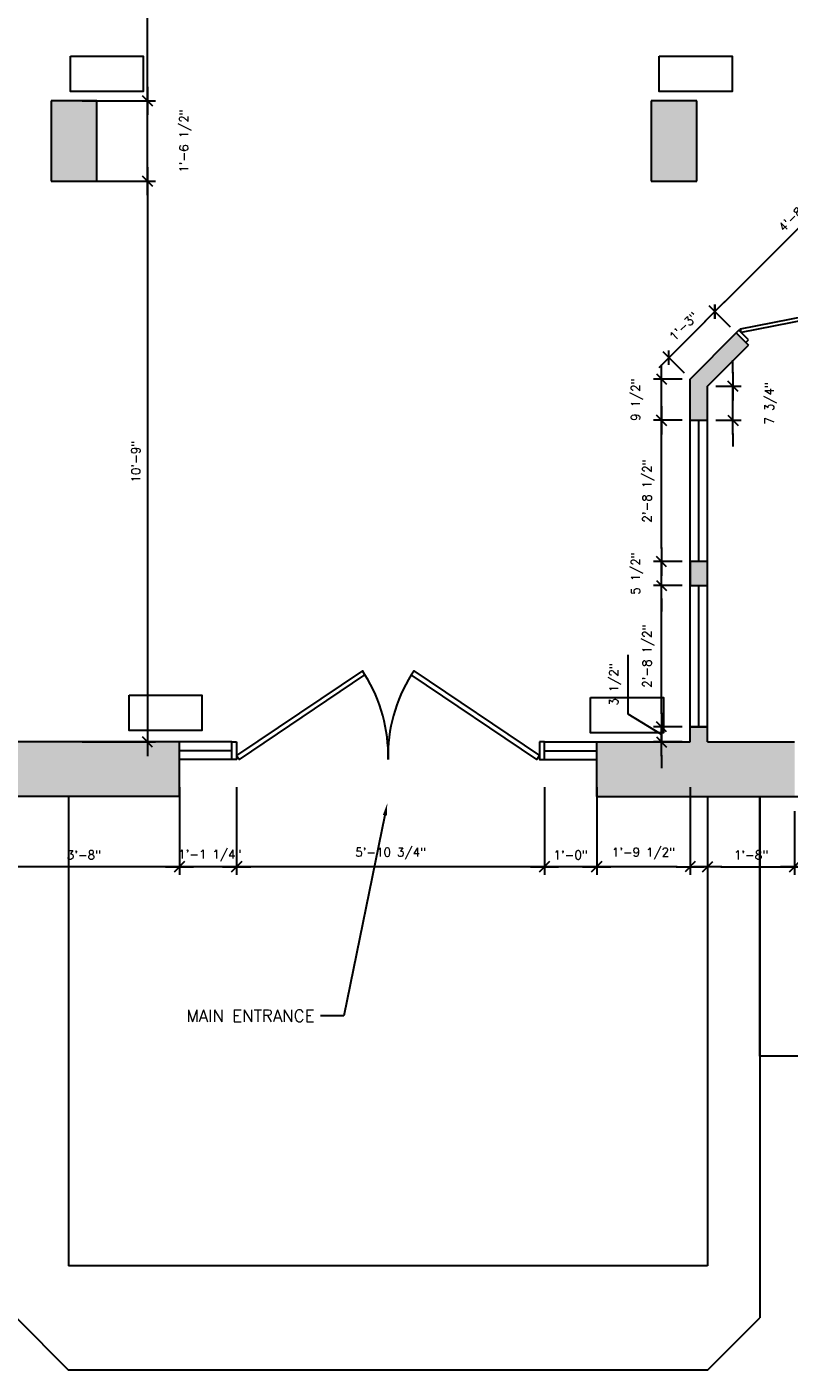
# Model space of a CAD drawing. Header units: inches. Extents: x 524271 to 530463, y 153870 to 154448.
# Drawn here: x 527256.9 to 527432.3, y 153869.5 to 154178.5 of the extents above; entities that cross this region are included whole.
import ezdxf
from ezdxf import colors
from ezdxf.entities.mleader import LeaderData, LeaderLine
from ezdxf.math import Vec2, Vec3

# ---------------------------------------------------------------- set-up
doc = ezdxf.new("R2010")
doc.units = ezdxf.units.IN
doc.header["$LTSCALE"] = 0.019685
doc.header["$MEASUREMENT"] = 0
doc.layers.get('Defpoints').update_dxf_attribs({"color": 140})
for name, color, linetype in [('A-WALL', 4, 'Continuous'), ('A-WINDOW', 1, 'Continuous'), ('SM-COM-PLUMBING', 2, 'Continuous'), ('SM-FF-HATCH', 8, 'Continuous'), ('YP-DOOR', 1, 'Continuous')]:
    doc.layers.add(name, color=color, linetype=linetype)
doc.styles.add('SM-LEADER-00', font='romans.shx')
doc.styles.add('SMI-24', font='romans.shx', dxfattribs={"height": 2})
doc.dimstyles.new('SMI-24', dxfattribs={"dimscale": 24, "dimtxt": 2, "dimasz": 0.125, "dimexe": 0.078125, "dimexo": 0.078125, "dimgap": 0.0625, "dimtad": 1, "dimdec": 3, "dimrnd": 0.25, "dimzin": 3, "dimdsep": 46, "dimlunit": 4, "dimtxsty": 'SMI-24', "dimblk": 'SMI-thick', "dimcen": 0.09375, "dimclrd": 1, "dimclre": 1, "dimclrt": 2, "dimadec": 0, "dimazin": 0, "dimtfac": 0.09375, "dimtdec": 3, "dimtmove": 2, "dimatfit": 3, "dimfxl": 0.078125, "dimfrac": 2, "dimtolj": 1, "dimtzin": 3, "dimarcsym": 0})

# ---------------------------------------------------------------- blocks, each defined once
blk = doc.blocks.new('SMI-thick')
at = {"color": 0, "linetype": 'Continuous'}
blk.add_line((-1.08, 0), (1.08, 0), dxfattribs=at)
at = {"color": 4, "linetype": 'Continuous'}
blk.add_line((0.39, 0.39), (-0.39, -0.39), dxfattribs=at)
blk = doc.blocks.new('*D10')
at = {"layer": 'Defpoints', "color": 0, "transparency": 16777216}
for p in [(527388, 154005.54), (527409.5, 154005.54), (527388, 153985.33)]:
    blk.add_point(p, dxfattribs=at)
at = {"layer": 'SM-COM-PLUMBING', "color": 1, "lineweight": -2, "transparency": 16777216}
for p, q in [((527388, 154003.66), (527388, 153983.45)), ((527409.5, 154003.66), (527409.5, 153983.45)), ((527406.5, 153985.33), (527391, 153985.33))]:
    blk.add_line(p, q, dxfattribs=at)
at = {"layer": 'SM-COM-PLUMBING', "color": 1, "lineweight": -2, "transparency": 16777216, "xscale": 3, "yscale": 3, "zscale": 3, "rotation": 180}
blk.add_blockref('SMI-thick', (527388, 153985.33), dxfattribs=at)
at = {"layer": 'SM-COM-PLUMBING', "color": 1, "lineweight": -2, "transparency": 16777216, "xscale": 3, "yscale": 3, "zscale": 3}
blk.add_blockref('SMI-thick', (527409.5, 153985.33), dxfattribs=at)
at = {"layer": 'SM-COM-PLUMBING', "color": 2, "transparency": 16777216, "insert": (527398.75, 153988.35), "char_height": 2, "attachment_point": 5, "style": 'SMI-24'}
blk.add_mtext('\\A1;1\'-9 1/2"', dxfattribs=at)
blk = doc.blocks.new('*D11')
at = {"layer": 'Defpoints', "color": 0, "transparency": 16777216}
for p in [(527376, 154005.54), (527388, 154005.54), (527376, 153985.33)]:
    blk.add_point(p, dxfattribs=at)
at = {"layer": 'SM-COM-PLUMBING', "color": 1, "lineweight": -2, "transparency": 16777216}
for p, q in [((527376, 154003.66), (527376, 153983.45)), ((527388, 154003.66), (527388, 153983.45)), ((527385, 153985.33), (527379, 153985.33))]:
    blk.add_line(p, q, dxfattribs=at)
at = {"layer": 'SM-COM-PLUMBING', "color": 1, "lineweight": -2, "transparency": 16777216, "xscale": 3, "yscale": 3, "zscale": 3, "rotation": 180}
blk.add_blockref('SMI-thick', (527376, 153985.33), dxfattribs=at)
at = {"layer": 'SM-COM-PLUMBING', "color": 1, "lineweight": -2, "transparency": 16777216, "xscale": 3, "yscale": 3, "zscale": 3}
blk.add_blockref('SMI-thick', (527388, 153985.33), dxfattribs=at)
at = {"layer": 'SM-COM-PLUMBING', "color": 2, "transparency": 16777216, "insert": (527382, 153988.02), "char_height": 2, "attachment_point": 5, "style": 'SMI-24'}
blk.add_mtext('\\A1;1\'-0"', dxfattribs=at)
blk = doc.blocks.new('*D12')
at = {"layer": 'Defpoints', "color": 0, "transparency": 16777216}
for p in [(527305.14, 154005.54), (527376, 154005.54), (527305.14, 153985.33)]:
    blk.add_point(p, dxfattribs=at)
at = {"layer": 'SM-COM-PLUMBING', "color": 1, "lineweight": -2, "transparency": 16777216}
for p, q in [((527305.14, 154003.66), (527305.14, 153983.45)), ((527376, 154003.66), (527376, 153983.45)), ((527373, 153985.33), (527308.14, 153985.33))]:
    blk.add_line(p, q, dxfattribs=at)
at = {"layer": 'SM-COM-PLUMBING', "color": 1, "lineweight": -2, "transparency": 16777216, "xscale": 3, "yscale": 3, "zscale": 3, "rotation": 180}
blk.add_blockref('SMI-thick', (527305.14, 153985.33), dxfattribs=at)
at = {"layer": 'SM-COM-PLUMBING', "color": 1, "lineweight": -2, "transparency": 16777216, "xscale": 3, "yscale": 3, "zscale": 3}
blk.add_blockref('SMI-thick', (527376, 153985.33), dxfattribs=at)
at = {"layer": 'SM-COM-PLUMBING', "color": 2, "transparency": 16777216, "insert": (527340.57, 153988.35), "char_height": 2, "attachment_point": 5, "style": 'SMI-24'}
blk.add_mtext('\\A1;5\'-10 3/4"', dxfattribs=at)
blk = doc.blocks.new('*D13')
at = {"layer": 'Defpoints', "color": 0, "transparency": 16777216}
for p in [(527292, 154005.54), (527305.14, 154005.54), (527292, 153985.33)]:
    blk.add_point(p, dxfattribs=at)
at = {"layer": 'SM-COM-PLUMBING', "color": 1, "lineweight": -2, "transparency": 16777216}
for p, q in [((527292, 154003.66), (527292, 153983.45)), ((527305.14, 154003.66), (527305.14, 153983.45)), ((527302.14, 153985.33), (527295, 153985.33))]:
    blk.add_line(p, q, dxfattribs=at)
at = {"layer": 'SM-COM-PLUMBING', "color": 1, "lineweight": -2, "transparency": 16777216, "xscale": 3, "yscale": 3, "zscale": 3, "rotation": 180}
blk.add_blockref('SMI-thick', (527292, 153985.33), dxfattribs=at)
at = {"layer": 'SM-COM-PLUMBING', "color": 1, "lineweight": -2, "transparency": 16777216, "xscale": 3, "yscale": 3, "zscale": 3}
blk.add_blockref('SMI-thick', (527305.14, 153985.33), dxfattribs=at)
at = {"layer": 'SM-COM-PLUMBING', "color": 2, "transparency": 16777216, "insert": (527298.96, 153987.86), "char_height": 2, "attachment_point": 5, "style": 'SMI-24'}
blk.add_mtext('\\A1;1\'-1 1/4"', dxfattribs=at)
blk = doc.blocks.new('*D14')
at = {"layer": 'Defpoints', "color": 0, "transparency": 16777216}
for p in [(527248, 154005.54), (527292, 154005.54), (527248, 153985.33)]:
    blk.add_point(p, dxfattribs=at)
at = {"layer": 'SM-COM-PLUMBING', "color": 1, "lineweight": -2, "transparency": 16777216}
for p, q in [((527248, 154003.66), (527248, 153983.45)), ((527292, 154003.66), (527292, 153983.45)), ((527289, 153985.33), (527251, 153985.33))]:
    blk.add_line(p, q, dxfattribs=at)
at = {"layer": 'SM-COM-PLUMBING', "color": 1, "lineweight": -2, "transparency": 16777216, "xscale": 3, "yscale": 3, "zscale": 3, "rotation": 180}
blk.add_blockref('SMI-thick', (527248, 153985.33), dxfattribs=at)
at = {"layer": 'SM-COM-PLUMBING', "color": 1, "lineweight": -2, "transparency": 16777216, "xscale": 3, "yscale": 3, "zscale": 3}
blk.add_blockref('SMI-thick', (527292, 153985.33), dxfattribs=at)
at = {"layer": 'SM-COM-PLUMBING', "color": 2, "transparency": 16777216, "insert": (527270, 153988.02), "char_height": 2, "attachment_point": 5, "style": 'SMI-24'}
blk.add_mtext('\\A1;3\'-8"', dxfattribs=at)
blk = doc.blocks.new('*D17')
at = {"layer": 'Defpoints', "color": 0, "transparency": 16777216}
for p in [(527409.5, 154017.52), (527402.92, 154014.02), (527409.5, 154014.02)]:
    blk.add_point(p, dxfattribs=at)
at = {"layer": 'SM-COM-PLUMBING', "color": 1, "lineweight": -2, "transparency": 16777216}
for p, q in [((527395.27, 154020.43), (527395.27, 154034.1)), ((527402.92, 154020.52), (527402.92, 154023.52)), ((527402.92, 154015.77), (527395.27, 154020.43)), ((527407.63, 154017.52), (527401.05, 154017.52)), ((527402.92, 154017.52), (527402.92, 154014.02)), ((527402.92, 154017.52), (527402.92, 154014.02)), ((527407.63, 154014.02), (527401.05, 154014.02)), ((527402.92, 154011.02), (527402.92, 154008.02))]:
    blk.add_line(p, q, dxfattribs=at)
at = {"layer": 'SM-COM-PLUMBING', "color": 1, "lineweight": -2, "transparency": 16777216, "xscale": 3, "yscale": 3, "zscale": 3}
for p, rotation in [((527402.92, 154017.52), 270), ((527402.92, 154014.02), 90)]:
    blk.add_blockref('SMI-thick', p, dxfattribs=dict(at, rotation=rotation))
at = {"layer": 'SM-COM-PLUMBING', "color": 2, "transparency": 16777216, "insert": (527392.24, 154027.27), "char_height": 2, "attachment_point": 5, "rotation": 90, "style": 'SMI-24'}
blk.add_mtext('\\A1;3 1/2"', dxfattribs=at)
blk = doc.blocks.new('*D18')
at = {"layer": 'Defpoints', "color": 0, "transparency": 16777216}
for p in [(527402.92, 154050.02), (527409.5, 154050.02), (527409.5, 154017.52)]:
    blk.add_point(p, dxfattribs=at)
at = {"layer": 'SM-COM-PLUMBING', "color": 1, "lineweight": -2, "transparency": 16777216}
for p, q in [((527407.63, 154050.02), (527401.05, 154050.02)), ((527402.92, 154020.52), (527402.92, 154047.02)), ((527407.63, 154017.52), (527401.05, 154017.52))]:
    blk.add_line(p, q, dxfattribs=at)
at = {"layer": 'SM-COM-PLUMBING', "color": 1, "lineweight": -2, "transparency": 16777216, "xscale": 3, "yscale": 3, "zscale": 3}
for p, rotation in [((527402.92, 154050.02), 90), ((527402.92, 154017.52), 270)]:
    blk.add_blockref('SMI-thick', p, dxfattribs=dict(at, rotation=rotation))
at = {"layer": 'SM-COM-PLUMBING', "color": 2, "transparency": 16777216, "insert": (527399.9, 154033.77), "char_height": 2, "attachment_point": 5, "rotation": 90, "style": 'SMI-24'}
blk.add_mtext('\\A1;2\'-8 1/2"', dxfattribs=at)
blk = doc.blocks.new('*D19')
at = {"layer": 'Defpoints', "color": 0, "transparency": 16777216}
for p in [(527402.92, 154055.52), (527409.5, 154055.52), (527409.5, 154050.02)]:
    blk.add_point(p, dxfattribs=at)
at = {"layer": 'SM-COM-PLUMBING', "color": 1, "lineweight": -2, "transparency": 16777216}
for p, q in [((527402.92, 154058.52), (527402.92, 154061.52)), ((527407.63, 154055.52), (527401.05, 154055.52)), ((527402.92, 154050.02), (527402.92, 154055.52)), ((527407.63, 154050.02), (527401.05, 154050.02)), ((527402.92, 154047.02), (527402.92, 154044.02))]:
    blk.add_line(p, q, dxfattribs=at)
at = {"layer": 'SM-COM-PLUMBING', "color": 1, "lineweight": -2, "transparency": 16777216, "xscale": 3, "yscale": 3, "zscale": 3}
for p, rotation in [((527402.92, 154055.52), 270), ((527402.92, 154050.02), 90)]:
    blk.add_blockref('SMI-thick', p, dxfattribs=dict(at, rotation=rotation))
at = {"layer": 'SM-COM-PLUMBING', "color": 2, "transparency": 16777216, "insert": (527397.27, 154052.77), "char_height": 2, "attachment_point": 5, "rotation": 90, "style": 'SMI-24'}
blk.add_mtext('\\A1;5 1/2"', dxfattribs=at)
blk = doc.blocks.new('*D20')
at = {"layer": 'Defpoints', "color": 0, "transparency": 16777216}
for p in [(527402.92, 154088.02), (527409.5, 154088.02), (527409.5, 154055.52)]:
    blk.add_point(p, dxfattribs=at)
at = {"layer": 'SM-COM-PLUMBING', "color": 1, "lineweight": -2, "transparency": 16777216}
for p, q in [((527407.63, 154088.02), (527401.05, 154088.02)), ((527402.92, 154058.52), (527402.92, 154085.02)), ((527407.63, 154055.52), (527401.05, 154055.52))]:
    blk.add_line(p, q, dxfattribs=at)
at = {"layer": 'SM-COM-PLUMBING', "color": 1, "lineweight": -2, "transparency": 16777216, "xscale": 3, "yscale": 3, "zscale": 3}
for p, rotation in [((527402.92, 154088.02), 90), ((527402.92, 154055.52), 270)]:
    blk.add_blockref('SMI-thick', p, dxfattribs=dict(at, rotation=rotation))
at = {"layer": 'SM-COM-PLUMBING', "color": 2, "transparency": 16777216, "insert": (527399.9, 154071.77), "char_height": 2, "attachment_point": 5, "rotation": 90, "style": 'SMI-24'}
blk.add_mtext('\\A1;2\'-8 1/2"', dxfattribs=at)
blk = doc.blocks.new('*D21')
at = {"layer": 'Defpoints', "color": 0, "transparency": 16777216}
for p in [(527402.92, 154097.52), (527409.5, 154097.52), (527409.5, 154088.02)]:
    blk.add_point(p, dxfattribs=at)
at = {"layer": 'SM-COM-PLUMBING', "color": 1, "lineweight": -2, "transparency": 16777216}
for p, q in [((527407.63, 154097.52), (527401.05, 154097.52)), ((527402.92, 154091.02), (527402.92, 154094.52)), ((527407.63, 154088.02), (527401.05, 154088.02))]:
    blk.add_line(p, q, dxfattribs=at)
at = {"layer": 'SM-COM-PLUMBING', "color": 1, "lineweight": -2, "transparency": 16777216, "xscale": 3, "yscale": 3, "zscale": 3}
for p, rotation in [((527402.92, 154097.52), 90), ((527402.92, 154088.02), 270)]:
    blk.add_blockref('SMI-thick', p, dxfattribs=dict(at, rotation=rotation))
at = {"layer": 'SM-COM-PLUMBING', "color": 2, "transparency": 16777216, "insert": (527397.27, 154092.77), "char_height": 2, "attachment_point": 5, "rotation": 90, "style": 'SMI-24'}
blk.add_mtext('\\A1;9 1/2"', dxfattribs=at)
blk = doc.blocks.new('*D22')
at = {"layer": 'Defpoints', "color": 0, "transparency": 16777216}
for p in [(527415.2, 154113.03), (527420.11, 154108.12), (527409.5, 154097.52)]:
    blk.add_point(p, dxfattribs=at)
at = {"layer": 'SM-COM-PLUMBING', "color": 1, "lineweight": -2, "transparency": 16777216}
for p, q in [((527418.78, 154109.45), (527413.88, 154114.36)), ((527406.72, 154104.54), (527413.08, 154110.91)), ((527408.17, 154098.84), (527403.27, 154103.75))]:
    blk.add_line(p, q, dxfattribs=at)
at = {"layer": 'SM-COM-PLUMBING', "color": 1, "lineweight": -2, "transparency": 16777216, "xscale": 3, "yscale": 3, "zscale": 3}
for p, rotation in [((527415.2, 154113.03), 45.0000000000786), ((527404.59, 154102.42), 225.0000000000786)]:
    blk.add_blockref('SMI-thick', p, dxfattribs=dict(at, rotation=rotation))
at = {"layer": 'SM-COM-PLUMBING', "color": 2, "transparency": 16777216, "insert": (527408, 154109.63), "char_height": 2, "attachment_point": 5, "rotation": 45, "style": 'SMI-24'}
blk.add_mtext('\\A1;1\'-3"', dxfattribs=at)
blk = doc.blocks.new('*D23')
at = {"layer": 'Defpoints', "color": 0, "transparency": 16777216}
for p in [(527454.8, 154152.63), (527459.7, 154147.72), (527420.11, 154108.12)]:
    blk.add_point(p, dxfattribs=at)
at = {"layer": 'SM-COM-PLUMBING', "color": 1, "lineweight": -2, "transparency": 16777216}
for p, q in [((527458.38, 154149.05), (527453.47, 154153.95)), ((527417.32, 154115.15), (527452.68, 154150.51)), ((527418.78, 154109.45), (527413.88, 154114.36))]:
    blk.add_line(p, q, dxfattribs=at)
at = {"layer": 'SM-COM-PLUMBING', "color": 1, "lineweight": -2, "transparency": 16777216, "xscale": 3, "yscale": 3, "zscale": 3}
for p, rotation in [((527454.8, 154152.63), 45.00000000007863), ((527415.2, 154113.03), 225.0000000000786)]:
    blk.add_blockref('SMI-thick', p, dxfattribs=dict(at, rotation=rotation))
at = {"layer": 'SM-COM-PLUMBING', "color": 2, "transparency": 16777216, "insert": (527433.1, 154134.73), "char_height": 2, "attachment_point": 5, "rotation": 45, "style": 'SMI-24'}
blk.add_mtext('\\A1;4\'-8"', dxfattribs=at)
blk = doc.blocks.new('*D75')
at = {"layer": 'Defpoints', "color": 0, "transparency": 16777216}
for p in [(527413.52, 153999.96), (527433.52, 153999.96), (527433.52, 153985.33)]:
    blk.add_point(p, dxfattribs=at)
at = {"layer": 'SM-COM-PLUMBING', "color": 1, "lineweight": -2, "transparency": 16777216}
for p, q in [((527413.52, 153998.09), (527413.52, 153983.45)), ((527433.52, 153998.09), (527433.52, 153983.45)), ((527416.52, 153985.33), (527430.52, 153985.33))]:
    blk.add_line(p, q, dxfattribs=at)
at = {"layer": 'SM-COM-PLUMBING', "color": 1, "lineweight": -2, "transparency": 16777216, "xscale": 3, "yscale": 3, "zscale": 3, "rotation": 180}
blk.add_blockref('SMI-thick', (527413.52, 153985.33), dxfattribs=at)
at = {"layer": 'SM-COM-PLUMBING', "color": 1, "lineweight": -2, "transparency": 16777216, "xscale": 3, "yscale": 3, "zscale": 3}
blk.add_blockref('SMI-thick', (527433.52, 153985.33), dxfattribs=at)
at = {"layer": 'SM-COM-PLUMBING', "color": 2, "transparency": 16777216, "insert": (527423.52, 153988.02), "char_height": 2, "attachment_point": 5, "style": 'SMI-24'}
blk.add_mtext('\\A1;1\'-8"', dxfattribs=at)
blk = doc.blocks.new('*D76')
at = {"layer": 'Defpoints', "color": 0, "transparency": 16777216}
for p in [(527433.52, 153999.96), (527528.02, 153999.96), (527528.02, 153985.33)]:
    blk.add_point(p, dxfattribs=at)
at = {"layer": 'SM-COM-PLUMBING', "color": 1, "lineweight": -2, "transparency": 16777216}
for p, q in [((527433.52, 153998.09), (527433.52, 153983.45)), ((527528.02, 153998.09), (527528.02, 153983.45)), ((527436.52, 153985.33), (527525.02, 153985.33))]:
    blk.add_line(p, q, dxfattribs=at)
at = {"layer": 'SM-COM-PLUMBING', "color": 1, "lineweight": -2, "transparency": 16777216, "xscale": 3, "yscale": 3, "zscale": 3, "rotation": 180}
blk.add_blockref('SMI-thick', (527433.52, 153985.33), dxfattribs=at)
at = {"layer": 'SM-COM-PLUMBING', "color": 1, "lineweight": -2, "transparency": 16777216, "xscale": 3, "yscale": 3, "zscale": 3}
blk.add_blockref('SMI-thick', (527528.02, 153985.33), dxfattribs=at)
at = {"layer": 'SM-COM-PLUMBING', "color": 2, "transparency": 16777216, "insert": (527480.77, 153988.35), "char_height": 2, "attachment_point": 5, "style": 'SMI-24'}
blk.add_mtext('\\A1;7\'-10 1/2"', dxfattribs=at)
blk = doc.blocks.new('*D78')
at = {"layer": 'Defpoints', "color": 0, "transparency": 16777216}
for p in [(527413.52, 154095.85), (527419.35, 154095.85), (527413.52, 154088.02)]:
    blk.add_point(p, dxfattribs=at)
at = {"layer": 'SM-COM-PLUMBING', "color": 1, "lineweight": -2, "transparency": 16777216}
for p, q in [((527419.35, 154098.85), (527419.35, 154101.85)), ((527415.39, 154095.85), (527421.23, 154095.85)), ((527419.35, 154088.02), (527419.35, 154095.85)), ((527415.39, 154088.02), (527421.23, 154088.02)), ((527419.35, 154085.02), (527419.35, 154082.02))]:
    blk.add_line(p, q, dxfattribs=at)
at = {"layer": 'SM-COM-PLUMBING', "color": 1, "lineweight": -2, "transparency": 16777216, "xscale": 3, "yscale": 3, "zscale": 3}
for p, rotation in [((527419.35, 154095.85), 270), ((527419.35, 154088.02), 90)]:
    blk.add_blockref('SMI-thick', p, dxfattribs=dict(at, rotation=rotation))
at = {"layer": 'SM-COM-PLUMBING', "color": 2, "transparency": 16777216, "insert": (527428.05, 154091.94), "char_height": 2, "attachment_point": 5, "rotation": 90, "style": 'SMI-24'}
blk.add_mtext('\\A1;7 3/4"', dxfattribs=at)
blk = doc.blocks.new('*D80')
at = {"layer": 'Defpoints', "color": 0, "transparency": 16777216}
for p in [(527267.75, 154143.02), (527267.75, 154014.02), (527284.62, 154014.02)]:
    blk.add_point(p, dxfattribs=at)
at = {"layer": 'SM-COM-PLUMBING', "color": 1, "lineweight": -2, "transparency": 16777216}
for p, q in [((527269.63, 154143.02), (527286.5, 154143.02)), ((527284.62, 154140.02), (527284.62, 154017.02)), ((527269.63, 154014.02), (527286.5, 154014.02))]:
    blk.add_line(p, q, dxfattribs=at)
at = {"layer": 'SM-COM-PLUMBING', "color": 1, "lineweight": -2, "transparency": 16777216, "xscale": 3, "yscale": 3, "zscale": 3}
for p, rotation in [((527284.62, 154143.02), 90), ((527284.62, 154014.02), 270)]:
    blk.add_blockref('SMI-thick', p, dxfattribs=dict(at, rotation=rotation))
at = {"layer": 'SM-COM-PLUMBING', "color": 2, "transparency": 16777216, "insert": (527281.93, 154078.52), "char_height": 2, "attachment_point": 5, "rotation": 90, "style": 'SMI-24'}
blk.add_mtext('\\A1;10\'-9"', dxfattribs=at)
blk = doc.blocks.new('*D81')
at = {"layer": 'Defpoints', "color": 0, "transparency": 16777216}
for p in [(527267.75, 154161.52), (527284.62, 154161.52), (527267.75, 154143.02)]:
    blk.add_point(p, dxfattribs=at)
at = {"layer": 'SM-COM-PLUMBING', "color": 1, "lineweight": -2, "transparency": 16777216}
for p, q in [((527269.63, 154161.52), (527286.5, 154161.52)), ((527284.62, 154146.02), (527284.62, 154158.52)), ((527269.63, 154143.02), (527286.5, 154143.02))]:
    blk.add_line(p, q, dxfattribs=at)
at = {"layer": 'SM-COM-PLUMBING', "color": 1, "lineweight": -2, "transparency": 16777216, "xscale": 3, "yscale": 3, "zscale": 3}
for p, rotation in [((527284.62, 154161.52), 90), ((527284.62, 154143.02), 270)]:
    blk.add_blockref('SMI-thick', p, dxfattribs=dict(at, rotation=rotation))
at = {"layer": 'SM-COM-PLUMBING', "color": 2, "transparency": 16777216, "insert": (527293.32, 154152.27), "char_height": 2, "attachment_point": 5, "rotation": 90, "style": 'SMI-24'}
blk.add_mtext('\\A1;1\'-6 1/2"', dxfattribs=at)
blk = doc.blocks.new('*D82')
at = {"layer": 'Defpoints', "color": 0, "transparency": 16777216}
for p in [(527267.75, 154287.52), (527284.62, 154287.52), (527267.75, 154161.52)]:
    blk.add_point(p, dxfattribs=at)
at = {"layer": 'SM-COM-PLUMBING', "color": 1, "lineweight": -2, "transparency": 16777216}
for p, q in [((527269.63, 154287.52), (527286.5, 154287.52)), ((527284.62, 154164.52), (527284.62, 154284.52)), ((527269.63, 154161.52), (527286.5, 154161.52))]:
    blk.add_line(p, q, dxfattribs=at)
at = {"layer": 'SM-COM-PLUMBING', "color": 1, "lineweight": -2, "transparency": 16777216, "xscale": 3, "yscale": 3, "zscale": 3}
for p, rotation in [((527284.62, 154287.52), 90), ((527284.62, 154161.52), 270)]:
    blk.add_blockref('SMI-thick', p, dxfattribs=dict(at, rotation=rotation))
at = {"layer": 'SM-COM-PLUMBING', "color": 2, "transparency": 16777216, "insert": (527281.93, 154224.52), "char_height": 2, "attachment_point": 5, "rotation": 90, "style": 'SMI-24'}
blk.add_mtext('\\A1;10\'-6"', dxfattribs=at)

msp = doc.modelspace()

# ---------------------------------------------------------------- hatches: boundary and pattern name
at = {"layer": 'SM-FF-HATCH'}
h = msp.add_hatch(color=256, dxfattribs=at)
h.dxf.hatch_style = 1
h.paths.add_polyline_path([(526986, 154288.0179), (527137, 154288.0179), (527137, 154292.0359), (527134.4821, 154292.0359), (527134.4821, 154387.0359), (527200.4821, 154387.0359), (527200.4821, 154292.0359), (527173, 154292.0359), (527173, 154288.0179), (527204.5, 154288.0179), (527204.5, 154402.5179), (527302.5, 154402.5179), (527302.5, 154390.5179), (527373, 154390.5179), (527373, 154402.5179), (527474.5, 154402.5179), (527474.5, 154288.0179), (527491.5, 154288.0179), (527491.5, 154300.5179), (527478.5179, 154300.5179), (527478.5179, 154345.5179), (527482.5179, 154345.5179), (527482.5179, 154349.5359), (527478.5179, 154349.5359), (527478.5179, 154415.0179), (527478.5179, 154433.0359), (527480.5179, 154433.0359), (527552.5179, 154433.0359), (527552.5179, 154349.5359), (527514.5179, 154349.5359), (527514.5179, 154345.5179), (527552.5179, 154345.5179), (527552.5179, 154341.0179), (527556.5359, 154341.018), (527556.5359, 154345.518), (527556.5359, 154437.0538), (527474.5, 154437.0538), (527474.5, 154406.5359), (527302.5, 154406.5359), (527200.4821, 154406.5359), (527200.4821, 154391.0538), (527130.4641, 154391.0538), (527130.4641, 154300.5179), (526973.5, 154300.5179), (526973.5, 154144.5179), (527119, 154144.5179), (527119, 154001.5179), (527154.5, 154001.5179), (527154.5, 154014.0179), (527131.5, 154014.0179), (527131.5, 154150.0179), (527131.5, 154185.0179), (527131.5, 154190.5179), (527126, 154190.5179), (527126, 154157.0179), (526986, 154157.0179)])
h.paths.add_polyline_path([(527706.5, 154300.5179), (527556.5359, 154300.5179), (527556.5359, 154305.0179), (527552.5179, 154305.0179), (527552.5179, 154300.5179), (527537.5, 154300.5179), (527537.5, 154288.0179), (527694, 154288.0179), (527694, 154159.0362), (527548.5183, 154159.0362), (527548.5183, 154155.0183), (527552.0183, 154155.0183), (527552.0183, 154129.5183), (527564.5183, 154129.5183), (527564.5183, 154146.5362), (527706.5, 154146.5362)])
h.paths.add_polyline_path([(527564.5183, 154035.5183), (527552.0183, 154035.5183), (527552.0183, 154014.0179), (527528.0179, 154014.0179), (527528.0179, 154001.5179), (527552.5179, 154001.5179), (527564.5183, 154001.5179)])
h.paths.add_polyline_path([(527433.5179, 154014.0179), (527413.5179, 154014.0179), (527413.5179, 154017.5179), (527409.5, 154017.5179), (527409.5, 154014.0179), (527388, 154014.0179), (527388, 154001.5179), (527433.5179, 154001.5179)], flags=17)
h.paths.add_polyline_path([(527422.9477, 154105.2834), (527420.1066, 154108.1245), (527409.5, 154097.5179), (527409.5, 154088.0179), (527413.5179, 154088.0179), (527413.5179, 154095.8537)], flags=17)
h.paths.add_polyline_path([(527472.6826, 154155.0183), (527478.0183, 154155.0183), (527478.0183, 154159.0362), (527471.0183, 154159.0362), (527459.7046, 154147.7225), (527462.5457, 154144.8814)], flags=17)
h.paths.add_polyline_path([(527516.0183, 154159.0362), (527510.5183, 154159.0362), (527510.5183, 154155.0183), (527516.0183, 154155.0183)], flags=17)
h.paths.add_polyline_path([(527413.5179, 154055.5179), (527409.5, 154055.5179), (527409.5, 154050.0179), (527413.5179, 154050.0179)], flags=17)
h.paths.add_polyline_path([(527292, 154014.0179), (527248, 154014.0179), (527248, 154001.5179), (527254.4821, 154001.5179), (527292, 154001.5179)], flags=17)
h.paths.add_polyline_path([(527273, 154161.5179), (527262.5, 154161.5179), (527262.5, 154143.0179), (527273, 154143.0179)], flags=17)
h.paths.add_polyline_path([(527411, 154161.5179), (527400.5, 154161.5179), (527400.5, 154143.0179), (527411, 154143.0179)], flags=17)
h.paths.add_polyline_path([(527411, 154306.0179), (527400.5, 154306.0179), (527400.5, 154287.5179), (527411, 154287.5179)], flags=17)
h.paths.add_polyline_path([(527273, 154306.0179), (527262.5, 154306.0179), (527262.5, 154287.5179), (527273, 154287.5179)], flags=17)

# ---------------------------------------------------------------- linework, layer by layer
at = {"layer": 'A-WALL'}
for p, q in [((527273, 154161.5179), (527262.5, 154161.5179)), ((527262.5, 154161.5179), (527262.5, 154143.0179)), ((527273, 154143.0179), (527273, 154161.5179)), ((527411, 154161.5179), (527400.5, 154161.5179)), ((527400.5, 154161.5179), (527400.5, 154143.0179)), ((527411, 154143.0179), (527411, 154161.5179)), ((527262.5, 154143.0179), (527273, 154143.0179)), ((527400.5, 154143.0179), (527411, 154143.0179)), ((527409.5, 154097.5179), (527420.1066, 154108.1245)), ((527420.1066, 154108.1245), (527422.9477, 154105.2834)), ((527413.5179, 154095.8537), (527422.9477, 154105.2834)), ((527409.5, 154088.0179), (527409.5, 154097.5179)), ((527413.5179, 154088.0179), (527413.5179, 154095.8537)), ((527409.5, 154088.0179), (527413.5179, 154088.0179)), ((527409.5, 154014.0179), (527409.5, 154017.5179)), ((527409.5, 154017.5179), (527413.5179, 154017.5179)), ((527413.5179, 154014.0179), (527413.5179, 154017.5179)), ((527292, 154014.0179), (527248, 154014.0179)), ((527292, 154001.5179), (527292, 154014.0179)), ((527388, 154001.5179), (527388, 154014.0179)), ((527388, 154014.0179), (527409.5, 154014.0179)), ((527413.5179, 154014.0179), (527433.5179, 154014.0179)), ((527292, 154001.5179), (527248, 154001.5179)), ((527388, 154001.5179), (527433.5179, 154001.5179))]:
    msp.add_line(p, q, dxfattribs=at)
at = {"layer": 'A-WALL', "color": 8}
for p, q in [((527266.4821, 154001.5179), (527266.4821, 153893.5179)), ((527413.5179, 154001.5179), (527413.5179, 153893.5179)), ((527425.5179, 154001.5179), (527425.5179, 153881.5179)), ((527413.5179, 153893.5179), (527266.4821, 153893.5179)), ((527254.4821, 153881.5179), (527266.4821, 153869.5179)), ((527413.5179, 153869.5179), (527425.5179, 153881.5179)), ((527413.5179, 153869.5179), (527266.4821, 153869.5179))]:
    msp.add_line(p, q, dxfattribs=at)
for points in [[(527266.8968, 154171.7544), (527283.6683, 154171.7544), (527283.6683, 154163.6348), (527266.8968, 154163.6348)], [(527402.3792, 154171.7642), (527419.1507, 154171.7642), (527419.1507, 154163.6447), (527402.3792, 154163.6447)], [(527280.3914, 154024.763), (527297.1629, 154024.763), (527297.1629, 154016.6435), (527280.3914, 154016.6435)], [(527386.5772, 154024.2247), (527403.3487, 154024.2247), (527403.3487, 154016.1051), (527386.5772, 154016.1051)], [(527425.5179, 154001.5179), (527552.5179, 154001.5179), (527552.5179, 153941.7106), (527425.5179, 153941.7106)]]:
    msp.add_lwpolyline(points, close=True, dxfattribs=at)
at = {"layer": 'A-WALL'}
msp.add_lwpolyline([(527413.5179, 154050.0179), (527413.5179, 154055.5179), (527409.5, 154055.5179), (527409.5, 154050.0179)], close=True, dxfattribs=at)
at = {"layer": 'A-WALL', "color": 8}
for centre, start, end in [((527305.0772, 154010.9258), 358.481491, 32.12822), ((527374.9228, 154010.9258), 147.87178, 181.518509)]:
    msp.add_arc(centre, 34.9351, start, end, dxfattribs=at)
at = {"layer": 'A-WINDOW'}
for p, q in [((527409.5, 154017.5179), (527409.5, 154088.0179)), ((527411.509, 154055.5179), (527411.509, 154088.0179)), ((527413.5179, 154017.5179), (527413.5179, 154088.0179)), ((527411.509, 154017.5179), (527411.509, 154050.0179)), ((527304, 154014.0179), (527292, 154014.0179)), ((527304, 154012.009), (527292, 154012.009)), ((527376, 154014.0179), (527388, 154014.0179)), ((527376, 154012.009), (527388, 154012.009)), ((527304, 154010), (527292, 154010)), ((527376, 154010), (527388, 154010))]:
    msp.add_line(p, q, dxfattribs=at)
at = {"layer": 'A-WINDOW', "color": 3}
for points in [[(527422.9427, 154106.5411), (527420.7329, 154108.7509), (527420.1066, 154108.1245), (527422.3164, 154105.9148)], [(527305.1388, 154014.0179), (527305.1388, 154010), (527304, 154010), (527304, 154014.0179)], [(527374.8612, 154014.0179), (527374.8612, 154010), (527376, 154010), (527376, 154014.0179)]]:
    msp.add_lwpolyline(points, close=True, dxfattribs=at)
at = {"layer": 'A-WINDOW'}
msp.add_lwpolyline([(527409.5, 154017.5179), (527413.5179, 154017.5179), (527413.5179, 154017.5179), (527409.5, 154017.5179)], close=True, dxfattribs=at)
at = {"layer": 'YP-DOOR'}
for points in [[(527421.2452, 154108.2386), (527421.0777, 154109.0957), (527447.6971, 154114.2609), (527447.8661, 154113.4402)], [(527305.1388, 154010.9315), (527305.7658, 154010), (527334.6623, 154029.5048), (527334.0698, 154030.4046)], [(527374.8612, 154010.9315), (527374.2342, 154010), (527345.3377, 154029.5048), (527345.9302, 154030.4046)]]:
    msp.add_lwpolyline(points, close=True, dxfattribs=at)

# ---------------------------------------------------------------- dimensions: what is measured, and where the dimension line sits
at = {"layer": 'SM-COM-PLUMBING'}
for base, p1, p2, angle, picture, middle in [((527284.6225, 154287.5179), (527267.75, 154161.5179), (527267.75, 154287.5179), 90, '*D82', (527281.9321, 154224.5179)), ((527284.6225, 154161.5179), (527267.75, 154143.0179), (527267.75, 154161.5179), 90, '*D81', (527293.319, 154152.2679)), ((527454.799, 154152.6281), (527420.1066, 154108.1245), (527459.7046, 154147.7225), 225, '*D23', (527433.0975, 154134.7316)), ((527284.6225, 154014.0179), (527267.75, 154143.0179), (527267.75, 154014.0179), 90, '*D80', (527281.9321, 154078.5179)), ((527419.3508, 154095.8537), (527413.5179, 154088.0179), (527413.5179, 154095.8537), 90, '*D78', (527428.0472, 154091.9358)), ((527402.9232, 154097.5179), (527409.5, 154088.0179), (527409.5, 154097.5179), 90, '*D21', (527397.2744, 154092.7679)), ((527402.9232, 154088.0179), (527409.5, 154055.5179), (527409.5, 154088.0179), 90, '*D20', (527399.8994, 154071.7679)), ((527402.9232, 154055.5179), (527409.5, 154050.0179), (527409.5, 154055.5179), 90, '*D19', (527397.2744, 154052.7679)), ((527402.9232, 154050.0179), (527409.5, 154017.5179), (527409.5, 154050.0179), 90, '*D18', (527399.8994, 154033.7679))]:
    dim = msp.add_linear_dim(base=base, p1=p1, p2=p2, angle=angle, dimstyle='SMI-24', dxfattribs=at)
    dim.commit()
    dim.dimension.update_dxf_attribs({"geometry": picture, "text_midpoint": middle})
dim = msp.add_aligned_dim(p1=(527409.5, 154097.5179), p2=(527420.1066, 154108.1245), distance=6.9376, dimstyle='SMI-24', dxfattribs=at)
dim.commit()
dim.dimension.update_dxf_attribs({"geometry": '*D22', "text_midpoint": (527407.9952, 154109.6293)})
dim = msp.add_linear_dim(base=(527402.9232, 154014.0179), p1=(527409.5, 154017.5179), p2=(527409.5, 154014.0179), angle=90, dimstyle='SMI-24', override={"dimtmove": 1}, dxfattribs=at)
dim.commit()
dim.dimension.update_dxf_attribs({"geometry": '*D17', "text_midpoint": (527395.2684, 154021.9325), "dimtype": 160})
for base, p1, p2, picture, middle in [((527248, 153985.33), (527292, 154005.5359), (527248, 154005.5359), '*D14', (527270, 153988.0204)), ((527305.1388, 153985.33), (527376, 154005.5359), (527305.1388, 154005.5359), '*D12', (527340.5694, 153988.3538)), ((527376, 153985.33), (527388, 154005.5359), (527376, 154005.5359), '*D11', (527382, 153988.0204)), ((527388, 153985.33), (527409.5, 154005.5359), (527388, 154005.5359), '*D10', (527398.75, 153988.3538)), ((527433.5179, 153985.33), (527413.5179, 153999.9648), (527433.5179, 153999.9648), '*D75', (527423.5179, 153988.0204)), ((527528.0179, 153985.33), (527433.5179, 153999.9648), (527528.0179, 153999.9648), '*D76', (527480.7679, 153988.3538))]:
    dim = msp.add_linear_dim(base=base, p1=p1, p2=p2, dimstyle='SMI-24', dxfattribs=at)
    dim.commit()
    dim.dimension.update_dxf_attribs({"geometry": picture, "text_midpoint": middle})
dim = msp.add_linear_dim(base=(527292, 153985.33), p1=(527305.1388, 154005.5359), p2=(527292, 154005.5359), dimstyle='SMI-24', dxfattribs=at)
dim.commit()
dim.dimension.update_dxf_attribs({"geometry": '*D13', "text_midpoint": (527298.9553, 153987.86), "dimtype": 160})

# ---------------------------------------------------------------- leaders
ml = msp.add_multileader_mtext('Standard', dxfattribs=at)
ml.set_content("25'' GROOVE WITH INDIRECT LIGHT", color=256, style='SM-LEADER-00')
ml.set_leader_properties(color=1)
ml.build(insert=Vec2(0, 0))
ml.multileader.update_dxf_attribs({"dogleg_length": 3, "arrow_head_size": 2.8, "scale": 50})
ctx = ml.context
ctx.base_point, ctx.scale, ctx.char_height, ctx.arrow_head_size, ctx.landing_gap_size, ctx.plane_origin = Vec3(526105.4012, 154176.1989), 50, 2.8, 2.8, 1.4, Vec3(526075.7384, 154194.0469)
notes = []
notes.append((ctx, [(1, (1, 1, 0), (526151.9458, 154176.1989), (-1, 0), 5.3446, [(0, [(526161.909, 154167.5362)], 0, [])])]))
ctx.mtext.insert, ctx.mtext.rotation, ctx.mtext.width, ctx.mtext.flow_direction = Vec3(526106.8012, 154177.5989), 6.28318531, 57.341294, 5
ml = msp.add_multileader_mtext('Standard', dxfattribs=at)
ml.set_content("25'' GROOVE WITH INDIRECT LIGHT", color=256, style='SM-LEADER-00')
ml.set_leader_properties(color=1)
ml.build(insert=Vec2(0, 0))
ml.multileader.update_dxf_attribs({"dogleg_length": 3, "arrow_head_size": 2.8, "scale": 50})
ctx = ml.context
ctx.base_point, ctx.scale, ctx.char_height, ctx.arrow_head_size, ctx.landing_gap_size, ctx.plane_origin = Vec3(525518.2216, 154174.1806), 50, 2.8, 2.8, 1.4, Vec3(525488.5588, 154192.0286)
notes.append((ctx, [(1, (1, 1, 0), (525564.7662, 154174.1806), (-1, 0), 5.3446, [(0, [(525574.7294, 154165.5179)], 0, [])])]))
ctx.mtext.insert, ctx.mtext.rotation, ctx.mtext.width, ctx.mtext.flow_direction = Vec3(525519.6216, 154175.5806), 6.28318531, 57.341294, 5
ml = msp.add_multileader_mtext('Standard', dxfattribs=at)
ml.set_content('KITCHENETTE', color=256, style='SM-LEADER-00')
ml.set_leader_properties(color=1)
ml.build(insert=Vec2(0, 0))
ml.multileader.update_dxf_attribs({"dogleg_length": 3, "arrow_head_size": 2.8, "scale": 50})
ctx = ml.context
ctx.base_point, ctx.scale, ctx.char_height, ctx.arrow_head_size, ctx.landing_gap_size, ctx.plane_origin = Vec3(527204.9326, 154082.4328), 50, 2.8, 2.8, 1.4, Vec3(527164.9052, 154100.2808)
notes.append((ctx, [(1, (1, 1, 0), (527241.4027, 154082.4328), (-1, 0), 7.9368, [(0, [(527198.5864, 154093.4722)], 0, []), (1, [(527231.605, 154069.4661)], 0, [])])]))
ctx.mtext.insert, ctx.mtext.rotation, ctx.mtext.width, ctx.mtext.flow_direction = Vec3(527206.3326, 154083.8328), 6.28318531, 57.341294, 5
ml = msp.add_multileader_mtext('Standard', dxfattribs=at)
ml.set_content("CEILING HEIGHT 15'-7''", color=256, style='SM-LEADER-00')
ml.set_leader_properties(color=1)
ml.build(insert=Vec2(0, 0))
ml.multileader.update_dxf_attribs({"dogleg_length": 3, "arrow_head_size": 2.8, "scale": 50})
ctx = ml.context
ctx.base_point, ctx.scale, ctx.char_height, ctx.arrow_head_size, ctx.landing_gap_size, ctx.plane_origin = Vec3(525790.3707, 154078.6457), 50, 2.8, 2.8, 1.4, Vec3(525757.5599, 154096.4937)
notes.append((ctx, [(1, (1, 1, 0), (525849.5046, 154078.6457), (-1, 0), 6.3338, [(0, [(525791.2411, 154089.6852)], 0, []), (1, [(525841.9821, 154065.6791)], 0, [])])]))
ctx.mtext.insert, ctx.mtext.rotation, ctx.mtext.width, ctx.mtext.flow_direction = Vec3(525791.7707, 154080.0457), 6.28318531, 57.341294, 5
ml = msp.add_multileader_mtext('Standard', dxfattribs=at)
ml.set_content("CEILING HEIGHT 15'-7''", color=256, style='SM-LEADER-00')
ml.set_leader_properties(color=1)
ml.build(insert=Vec2(0, 0))
ml.multileader.update_dxf_attribs({"dogleg_length": 3, "arrow_head_size": 2.8, "scale": 50})
ctx = ml.context
ctx.base_point, ctx.scale, ctx.char_height, ctx.arrow_head_size, ctx.landing_gap_size, ctx.plane_origin = Vec3(525647.5539, 154059.3009), 50, 2.8, 2.8, 1.4, Vec3(525614.7431, 154077.1489)
notes.append((ctx, [(1, (1, 1, 0), (525706.6877, 154059.3009), (-1, 0), 6.3338, [(0, [(525648.4242, 154070.3403)], 0, []), (1, [(525699.1652, 154046.3342)], 0, [])])]))
ctx.mtext.insert, ctx.mtext.rotation, ctx.mtext.width, ctx.mtext.flow_direction = Vec3(525648.9539, 154060.7009), 6.28318531, 57.341294, 5
ml = msp.add_multileader_mtext('Standard', dxfattribs=at)
ml.set_content("CEILING HEIGHT 15'-7''", color=256, style='SM-LEADER-00')
ml.set_leader_properties(color=1)
ml.build(insert=Vec2(0, 0))
ml.multileader.update_dxf_attribs({"dogleg_length": 3, "arrow_head_size": 2.8, "scale": 50})
ctx = ml.context
ctx.base_point, ctx.scale, ctx.char_height, ctx.arrow_head_size, ctx.landing_gap_size, ctx.plane_origin = Vec3(525939.6307, 154059.2546), 50, 2.8, 2.8, 1.4, Vec3(525906.8198, 154077.1026)
notes.append((ctx, [(1, (1, 1, 0), (525998.7645, 154059.2546), (-1, 0), 6.3338, [(0, [(525940.501, 154070.294)], 0, []), (1, [(525991.242, 154046.2879)], 0, [])])]))
ctx.mtext.insert, ctx.mtext.rotation, ctx.mtext.width, ctx.mtext.flow_direction = Vec3(525941.0307, 154060.6546), 6.28318531, 57.341294, 5
ml = msp.add_multileader_mtext('Standard', dxfattribs=at)
ml.set_content('MAIN ENTRANCE ', color=256, style='SM-LEADER-00')
ml.set_leader_properties(color=1)
ml.build(insert=Vec2(0, 0))
ml.multileader.update_dxf_attribs({"dogleg_length": 3, "arrow_head_size": 2.8, "scale": 50})
ctx = ml.context
ctx.base_point, ctx.scale, ctx.char_height, ctx.arrow_head_size, ctx.landing_gap_size, ctx.plane_origin = Vec3(527289.0055, 153951.0406), 50, 2.8, 2.8, 1.4, Vec3(527369.2016, 153968.8886)
ctx.text_align_type = 2
notes.append((ctx, [(0, (1, 1, 0), (527329.8168, 153951.0406), (-1, 0), 5.3446, [(0, [(527339.8061, 153999.8982)], 0, [])])]))
ctx.mtext.insert, ctx.mtext.width, ctx.mtext.alignment, ctx.mtext.flow_direction = Vec3(527323.0721, 153952.4406), 57.341294, 3, 5
ml = msp.add_multileader_mtext('Standard', dxfattribs=at)
ml.set_content('FLOWER BOX', color=256, style='SM-LEADER-00')
ml.set_leader_properties(color=1)
ml.build(insert=Vec2(0, 0))
ml.multileader.update_dxf_attribs({"dogleg_length": 3, "arrow_head_size": 2.8, "scale": 50})
ctx = ml.context
ctx.base_point, ctx.scale, ctx.char_height, ctx.arrow_head_size, ctx.landing_gap_size, ctx.plane_origin = Vec3(527176.4291, 153968.9895), 50, 2.8, 2.8, 1.4, Vec3(527136.4017, 153986.8375)
notes.append((ctx, [(1, (1, 1, 0), (527213.5659, 153968.9895), (-1, 0), 7.9368, [(0, [(527170.0828, 153980.0289)], 0, []), (1, [(527204.1436, 153956.0228)], 0, [])])]))
ctx.mtext.insert, ctx.mtext.rotation, ctx.mtext.width, ctx.mtext.flow_direction = Vec3(527177.8291, 153970.3895), 6.28318531, 57.341294, 5
for ctx, leaders in notes:
    for number, flags, end, landing, length, lines in leaders:
        leader = LeaderData()
        leader.index, (leader.has_last_leader_line, leader.has_dogleg_vector, leader.attachment_direction) = number, flags
        leader.last_leader_point, leader.dogleg_vector, leader.dogleg_length = Vec3(end), Vec3(landing), length
        for number, points, colour, breaks in lines:
            line = LeaderLine()
            line.index, line.vertices, line.color, line.breaks = number, Vec3.list(points), colors.encode_raw_color(colour), breaks
            leader.lines.append(line)
        ctx.leaders.append(leader)

doc.saveas('drawing.dxf')
